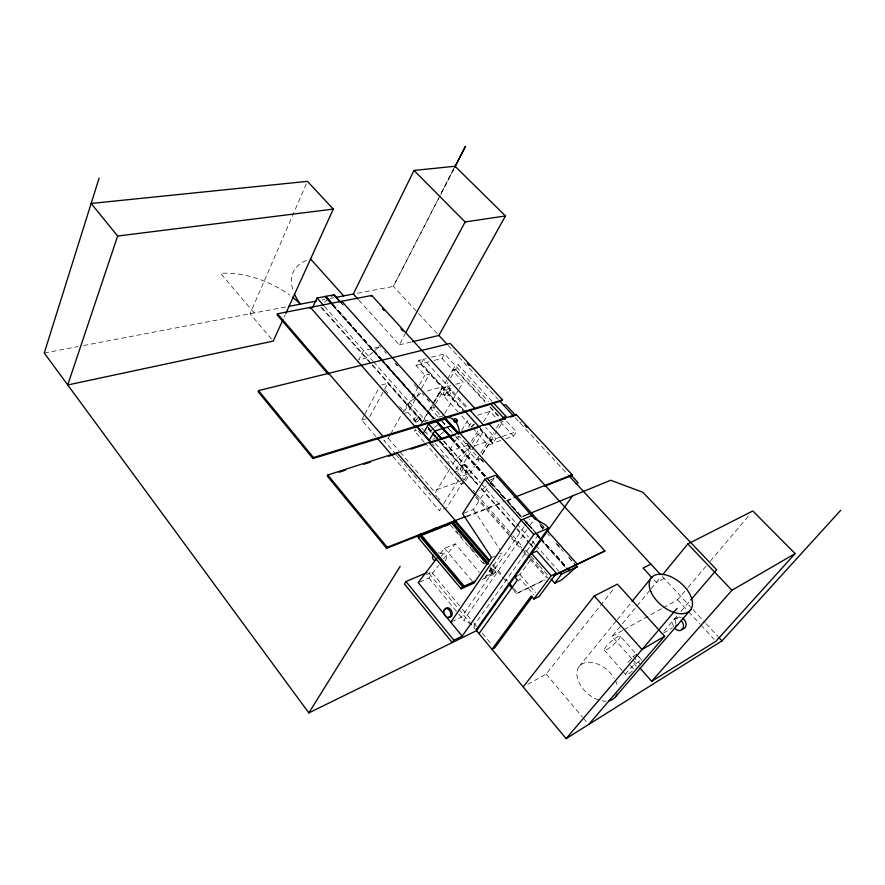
<?xml version="1.0" encoding="UTF-8"?>
<svg xmlns="http://www.w3.org/2000/svg" width="885" height="885" viewBox="0 0 885 885"><rect width="100%" height="100%" fill="white"/><g stroke="black" fill="none" stroke-linecap="round" stroke-linejoin="round"><path stroke-width="0.66" stroke-dasharray="4.42 3.32" d="M306.321 183.87L250.068 313.744L273.233 341.09M284.096 317.206L285.247 314.695M438.783 197.897L393.394 286.386L353.314 294.041M453.773 168.681L440.664 194.246L454.027 168.449M440.177 195.496L393.394 286.386L417.532 312.427M440.807 194.269L454.082 168.471M371.545 348.933L363.547 350.471L358.668 359.952L365.947 358.193L373.912 351.489A9.182 4.126 -41.7 0 1 380.273 346.643L371.545 348.933L379.776 358.193M358.834 300.137L399.29 344.862L405.153 333.91M375.992 436.659L361.711 419.988L364.277 415.209M364.919 414.003L379.709 386.491M369.753 416.669L383.946 390.462M384.588 389.267L387.818 383.316L422.2 422.245M421.503 388.371L429.634 373.979L424.877 375.24L416.038 365.472L418.826 360.438L426.227 358.558M416.038 365.472L420.817 364.244L423.605 359.221L468.077 408.107M390.053 434.977L387.608 439.336L383.924 440.476L395.451 453.894M390.727 433.783L401.524 414.556M402.199 413.361L407.443 404.025L421.702 392.575M404.578 411.326L418.782 386.07M419.468 384.864L424.877 375.24M403.228 413.738L407.952 412.355L420.829 389.566M434.192 360.383L442.046 358.359L444.58 353.911L488.454 401.513M424.313 442.301L414.457 431.05L415.696 428.904M420.74 424.634L432.289 404.655M432.975 403.471L442.666 386.712L423.019 392.21M422.676 421.99L442.345 387.995L450.775 385.628M437.92 416.636L430.575 408.405L432.632 404.854M433.318 403.671L447.002 379.997M447.688 378.813L452.489 370.527L455.41 369.742L485.245 402.177M442.046 358.359L452.766 370.041L455.344 365.594L458.275 364.808L491.994 401.336M435.542 404.002L447.876 382.74M450.609 378.017L455.41 369.742M452.766 370.041L455.698 369.255L458.275 364.808M444.735 413.406L458.386 390.252M459.061 389.101L463.165 382.154L452.489 370.527M436.316 438.108L439.524 435.254M439.801 441.383L448.817 451.582L458.021 436.438M461.561 430.608L469.349 417.797M449.834 469.028L434.535 493.863L437.124 496.872M452.644 464.459L456.007 458.983L470.366 447.323M471.473 441.283L478.597 429.778M483.575 421.725L489.98 411.37L496.419 418.362M455.886 469.791L471.605 444.447M472.313 443.285L478.033 434.07L482.712 432.544L459.116 470.455L454.459 472.092M392.94 456.45L439.347 510.623L443.02 504.76M443.75 503.587L459.171 478.984M455.985 436.781L476.484 459.835L480.057 454.16M480.776 453.031L493.653 432.588M496.507 428.041L500.091 422.366M463.519 481.031L446.604 507.879L439.347 510.623M464.249 479.869L467.933 474.028L461.848 476.207M482.303 454.171L502.968 421.437L501.043 422.056M465.576 480.798L479.36 458.972M482.259 454.37L491.197 440.221L480.201 428.108M472.568 428.019L488.066 445.177L492.735 443.595L495.865 438.65L485.677 427.455M505.833 438.761L513.51 436.161L516.342 431.769L504.926 419.379M489.173 480.411L497.226 477.148M426.625 574.531L429.092 573.48L430.663 571.057L461.483 608.15M463.784 513.256L473.42 509.506L488.255 486.673M488.996 485.533L494.184 477.546M484.615 578.325L502.182 552.893L499.804 553.933M523.986 526.929L461.362 617.199L450.764 622.21M524.761 525.801L529.462 519.03M482.236 579.398L492.735 574.675L494.129 572.65L489.704 567.484M489.98 570.194L493.509 574.321L495.7 571.953L491.275 566.798M493.509 574.321L495.7 571.953M471.683 624.511L463.828 620.175L526.697 529.993M529.838 525.48L534.562 518.721M538.279 534.839L473.929 625.75L475.975 628.217M542.251 529.23L543.844 526.984M517.924 575.493L520.004 574.531L531.973 557.793M518.433 581.003L520.037 578.768L533.832 594.698M512.99 589.377L516.574 593.547L545.99 578.945M440.409 553.667L444.513 548.302L455.288 543.877L479.283 572.064M419.413 582.098L428.915 578.005L438.805 565.205M443.75 558.811L455.288 543.877M527.781 684.337L546.156 674.06L613.98 588.47M579.166 666.46L616.458 620.628M617.321 619.566L631.204 602.519M631.857 658.849L612.022 636.392L650.364 589.642M651.238 588.58L660.829 576.887M663.274 607.774L677.578 599.787L687.313 588.293M688.198 587.253L706.783 565.305M710.323 561.123L750.148 514.096M627.941 662.611L633.229 656.382L636.68 654.358M663.96 631.215L677.357 615.584M680.919 611.413L689.857 600.992M490.334 482.756L490.522 482.546A9.746 3.164 -41.7 0 1 495.943 477.977M486.385 485.987L482.115 489.715L479.77 490.6M440.487 434.469L444.37 431.327M433.562 428.318L430.364 431.172L426.78 432.289M434.524 427.543L438.396 424.413M324.386 302.305L327.55 299.816M663.518 633.029L672.467 627.808M674.724 619.002L677.29 617.52M612.022 636.392L622.741 630.408M623.936 629.744L662.08 608.438M664.082 578.37L656.371 582.452L652.831 578.624M516.574 593.547L545.293 579.885M486.009 576.301L494.129 572.65M491.474 557.55L495.047 556.001M466.66 516.121L505.39 500.943M506.408 500.545L513.09 497.923M466.251 517.006L502.193 502.901M507.05 500.987L513.742 498.366M464.127 483.099L461.041 484.217L425.209 443.319M462.446 480.433L433.562 490.876L399.732 451.604M465.034 473.287A4.248 3.02 70.5 0 0 465.444 466.428A4.248 3.02 70.5 0 0 460.477 468.099A4.248 3.02 70.5 0 0 465.034 473.287L466.672 472.701A4.237 3.02 70.5 0 0 467.07 465.864A4.237 3.02 70.5 0 0 462.114 467.534A4.237 3.02 70.5 0 0 466.672 472.701M476.484 459.835L479.349 458.839L459.171 436.272M462.247 465.267L463.884 464.691M500.722 440.498L493.045 443.097L480.135 428.86M474.426 445.863L500.987 436.936M502.26 436.504L516.342 431.769M448.817 451.582L468.054 445.155M519.628 422.565L521.674 421.891M455.83 436.836L457.744 438.739M432.743 439.248L435.121 438.484M477.701 415.187L489.98 411.37M414.457 431.05L416.547 430.409M423.97 421.603L443.363 415.718M430.575 408.405L433.484 407.542L441.737 416.78M361.711 419.988L367.872 418.218M455.731 384.245L463.165 382.154M381.601 384.964L387.818 383.316M428.948 361.722L421.094 363.735L463.53 410.54M431.471 357.23L444.58 353.911M399.29 344.862L411.171 342.041M44.25 353.026L78.101 346.566M83.522 345.537L285.888 306.907M322.04 300.004L324.751 299.495M330.16 298.455L334.22 297.681M438.329 552.782L444.547 553.8M418.461 313.423L438.883 335.459M448.264 345.581L497.99 399.212M515.181 417.764L568.015 474.758M662.312 576.478L692.103 608.603M693.043 609.621L705.19 622.719M706.119 623.726L718.266 636.824M677.578 599.787L687.866 610.915M688.795 611.933L700.024 624.069M700.953 625.075L714.04 639.236M455.698 369.255L486.484 402.697M490.213 406.757L502.337 419.933M489.914 407.244L500.169 418.395M500.39 421.88L513.51 436.161M449.746 389.135A4.148 1.648 -42.2 0 1 445.631 394.4A4.148 1.648 -42.2 0 1 444.325 391.767A4.148 1.648 -42.2 0 1 449.746 389.135L451.25 390.783A4.159 1.637 -42.2 0 1 447.113 396.049A4.159 1.637 -42.2 0 1 445.83 393.416A4.159 1.637 -42.2 0 1 451.25 390.783M447.058 386.679L466.583 408.151M418.826 360.438L463.729 409.932M420.817 364.244L463.054 410.839M480.046 429.59L492.735 443.595M443.396 394.411L444.889 396.06M439.768 391.723L457.987 411.89M461.638 415.928L471.65 427.012M541.343 524.075L545.027 528.179M539.761 523.986L544.363 529.119M341.367 303.024L343.203 305.071M395.562 363.58L397.398 365.627M427.278 398.98L429.114 401.038M341.311 303.135L343.148 305.192M378.968 345.216L380.804 347.274M384.477 351.378L386.314 353.425M395.495 363.691L397.332 365.748M414.324 384.698L418.008 388.814M422.123 393.46L423.959 395.518M427.212 399.091L429.479 401.668M433.152 405.772L434.989 407.83M466.782 443.374L470.466 447.478M480.588 458.751L483.343 461.881M543.136 528.699L539.452 524.595L543.058 528.821M556.93 544.12L560.614 548.235M568.889 557.495L574.409 563.656M466.716 443.485L472.236 449.657M480.511 458.906L484.195 463.021M547.66 533.954L549.496 536.011M555.935 543.213L563.291 551.432M568.812 557.605L574.332 563.767M441.98 421.083L448.109 427.953M448.983 428.937L452.611 433.097M441.825 421.138L446.206 426.039M447.08 427.024L452.335 432.909M333.026 304.573L381.402 358.923M382.187 359.764L434.391 418.494L381.944 359.83M451.759 437.92L486.584 477.07M332.959 304.705L381.203 358.867M451.328 437.677L486.462 477.115M487.049 477.812L521.885 516.984M525.513 521.022L540.204 537.56M541.089 538.523L566.754 567.396M332.771 304.628L380.959 358.923M381.324 359.277L434.048 418.583M451.084 437.765L486.219 477.203M486.805 477.9L522.526 518.035M523.444 519.075L540.082 537.615M540.846 538.622L566.643 567.451M332.572 304.783L380.041 358.126M383.57 362.042L433.927 418.616M451.007 437.887L486.097 477.247M486.728 478.022L522.438 518.167M523.356 519.196L535.259 532.571M536.177 533.6L540.027 537.803M540.757 538.744L566.577 567.639M380.694 359.221L433.772 418.87L332.45 305.037M450.885 437.931L485.688 477.037M490.268 482.192L504.915 498.653M508.587 502.78L522.316 518.212M523.234 519.241L531.476 528.511M537.892 535.713L539.717 537.77M540.635 538.799L566.278 567.617M450.731 438.186L485.522 477.292M490.102 482.436L492.845 485.522M500.169 493.764L503.842 497.879M511.165 506.109L517.57 513.311M525.812 522.581L530.392 527.726M536.797 534.927L539.551 538.014M540.458 539.042L566.101 567.871M332.129 304.971L381.601 360.571M382.519 361.6L433.816 419.269M450.786 438.551L484.737 476.716M490.246 482.911L493.918 487.038M537.04 535.513L540.713 539.64M541.631 540.669L565.482 567.495M638.362 656.239L641.702 660.011M620.319 636.204A10.653 1.958 -41.5 0 1 608.792 648.34A10.653 1.958 -41.5 0 1 607.685 644.8A10.653 1.958 -41.5 0 1 620.319 636.204L635.651 653.484M636.547 654.502L641.957 660.597M324.375 306.276L372.851 361.036M373.558 361.788L425.906 420.961M443.673 440.973L480.09 482.115M443.783 441.361L480.267 482.568M481.174 483.597L515.833 522.747M516.751 523.776L528.599 537.173M532.25 541.288L534.982 544.386M535.901 545.414L558.701 571.168M633.229 656.382L639.932 663.96M407.443 404.025L422.731 421.326M428.13 427.433L431.725 431.504M432.621 432.522L437.124 437.61M440.719 441.681L456.007 458.983M321.985 307.681L371.7 363.89M372.618 364.93L422.953 421.891M427.92 427.566L431.183 431.216M434.845 435.365L439.425 440.542M440.343 441.571L477.778 484.195M481.44 488.343L516.198 527.681M517.117 528.721L529.009 542.184M529.927 543.213L533.578 547.361M428.086 428.119L433.495 434.236M434.391 435.254L438.905 440.365M632.753 659.867L637.266 664.978M320.835 307.161L371.036 364M371.943 365.029L422.654 422.399M428.152 428.617L433.639 434.823M434.546 435.862L438.208 440M439.126 441.04L477.546 484.537M428.495 429.369L431.183 432.422M432.079 433.44L436.582 438.529M437.478 439.546L477.457 484.692M481.119 488.83L515.855 528.179M516.774 529.208L528.666 542.671M529.573 543.7L533.235 547.848M633.892 663.385L636.381 666.206M407.952 412.355L417.997 423.76M421.658 427.92L423.484 429.988M424.391 431.028L428.959 436.216M435.354 443.474L459.116 470.455M630.441 665.443L633.771 669.215M413.881 420.22L415.364 421.902M385.041 389.953L387.763 393.051M399.589 406.503L402.343 409.678M432.322 443.739L434.148 445.808M442.334 455.122L444.148 457.191M447.788 461.328L449.602 463.397M457.788 472.701L461.428 476.838M462.335 477.878L464.16 479.947M473.254 490.29L475.068 492.359M476.484 494.217L511.972 534.584M512.88 535.624L521.973 545.979M525.613 550.116L530.17 555.293M531.077 556.322L538.357 564.608M539.264 565.648L548.368 575.991M476.274 496.264L508.975 533.5M509.882 534.54L521.696 547.981M522.604 549.01L527.139 554.187M530.779 558.324L548.036 577.971M418.483 431.117L421.183 434.192M475.654 497.226L522.836 551.001M523.743 552.03L526.464 555.138M530.104 559.276L546.432 577.883M604.223 650.055L622.144 670.531M623.04 671.56L625.728 674.635M520.004 574.531L535.613 592.519M388.15 438.175L398.836 450.576M437.986 497.868L439.712 499.87M493.045 564.42L502.016 574.852M505.601 579.022L507.393 581.113M513.676 588.414L517.271 592.585M492.37 565.382L507.614 583.115M396.336 454.923L399.002 458.021M399.887 459.061L403.427 463.187M404.312 464.216L407.863 468.342M408.748 469.382L419.39 481.761M423.815 486.927L430.906 495.191M490.489 567.141L494.914 572.307M489.881 568.812L494.295 573.967M456.394 530.989L458.165 533.047M459.049 534.075L462.578 538.202M469.647 546.465L471.417 548.523M472.302 549.552L475.842 553.689M482.911 561.942L484.681 563.999M450.299 525.104L484.781 565.382M489.195 570.537L492.735 574.675M254.216 312.958L220.586 273.354A70.49 41.086 23.7 0 1 289.517 294.982M444.513 548.302L473.94 583.126M546.156 674.06L582.474 717.127M583.359 718.178L587.795 723.432M462.357 609.201L472.933 621.923M473.807 622.985L478.21 628.284M482.458 633.406L491.983 644.877M429.092 573.48L475.643 629.589M428.915 578.005L457.855 612.962M458.729 614.024L463.828 620.175M473.42 509.506L500.667 550.614M606.402 701.152A23.707 15.322 41.7 0 1 601.291 700.688M598.603 699.947A23.707 15.322 41.7 0 1 578.967 666.715A23.707 15.322 41.7 0 1 614.234 678.33M615.329 680.333A23.707 15.322 41.7 0 1 617.531 687.103M632.277 671.162A10.753 1.726 -41.5 0 1 625.706 674.425A10.753 1.726 -41.5 0 1 632.631 666.372A10.753 1.726 -41.5 0 1 641.559 660.354M441.571 556.211A4.027 2.589 -81 0 1 445.708 554.585A4.027 2.589 -81 0 1 445.122 560.924M474.36 424.435A4.215 1.549 -42.1 0 1 471.141 427.112M468.928 427.212A4.215 1.549 -42.1 0 1 472.313 422.433M292.658 289.174A65.07 35.765 26.5 0 1 308.168 259.759M470.92 427.112A4.215 1.538 -42.1 0 1 474.703 423.638M673.795 626.967A6.494 4.912 57 0 1 673.352 620.352A6.494 4.912 57 0 1 678.718 618.892M675.653 623.958A6.472 4.912 56.9 0 1 681.284 617.409M458.695 436.216A12.755 9.082 72.4 0 1 457.578 438.794M416.923 421.846A2.788 1.106 -41.4 0 0 419.645 418.351A2.788 1.106 -41.4 0 0 415.95 420.176A2.788 1.106 -41.4 0 0 416.923 421.846M415.441 420.165A2.788 1.106 -41.4 0 0 418.162 416.669A2.788 1.106 -41.4 0 0 414.468 418.483A2.788 1.106 -41.4 0 0 415.441 420.165"/><path stroke-width="1.33" d="M99.087 178.15L44.25 353.026L308.843 712.912L476.528 630.651L572.96 495.301M285.811 313.434L333.302 209.092L307.416 181.348L91.144 203.461L117.65 236.03L67.725 384.964L273.233 341.09L282.957 319.717M474.172 409.257L474.747 408.317L371.733 295.446L277.525 313.777L277.06 314.806L327.461 373.448M258.542 390.595L258.055 391.646L312.936 458.552L501.95 400.761L502.525 399.832L450.144 343.435L258.542 390.595L313.478 457.512L312.936 458.552M309.938 308.389L310.403 307.383L415.032 426.526L414.468 427.51M312.56 307.56L317.051 298.013L334.021 294.805L340.448 301.995M325.403 296.552L332.052 303.92M325.78 296.475L325.149 296.84L331.665 303.754M333.368 295.192A8.961 4.469 -41.7 0 1 333.966 294.926L334.021 294.805M341.289 302.261L341.776 301.276L445.609 417.2L445.044 418.162L458.22 432.887M335.57 297.426L353.314 294.041L413.992 170.451L455.023 166.247L505.49 215.94L438.883 335.459L412.487 341.732M328.213 374.333L328.722 373.326M371.246 296.409L371.733 295.446M544.54 486.274L571.5 475.688L572.13 474.769L516.143 414.501L327.826 475.002L327.273 476.03L386.557 548.302L455.775 521.121M405.806 332.694L465.112 221.958L505.49 215.94M382.353 437.334L382.906 436.338L277.525 313.777M396.469 453.762L397.033 452.766L489.449 560.238M423.196 433.407L428.65 424.059L445.089 419.114A9.492 3.606 -41.7 0 0 444.491 419.435M449.967 436.902L442.843 428.495L434.668 431.061L429.159 440.387L430.984 442.467M450.476 426.327A9.525 3.562 -41.7 0 1 451.073 426.006L443.131 428.506M386.557 548.302L387.165 547.284L465.599 516.541M458.917 433.661L459.492 432.699L540.425 523.046M487.912 424.324L488.498 423.384L604.92 550.957L554.043 575.737M308.843 712.912L400.197 566.3M461.14 588.89L462.534 586.843L419.578 535.646L420.419 535.314L463.353 586.467L461.14 588.89L418.284 537.726L420.508 534.109M426.957 572.628L405.983 581.545L404.423 583.989L452.213 642.576L453.883 640.187L462.191 636.116L533.81 534.452L548.479 528.135L545.426 524.739L534.562 518.721L495.666 475.256L484.77 479.261L462.578 513.72L491.474 557.55L473.94 583.126L462.789 588.149L464.183 586.102L475.334 581.091M515.557 415.419L516.143 414.501M450.874 522.205L449.569 524.252L444.513 526.243M454.702 521.542L455.332 520.568M450.764 622.21L521.055 520.092L531.808 515.645M548.479 528.135L476.661 629.047L478.21 628.284M479.006 633.638L517.437 579.974L514.804 576.931L516.884 575.969M532.206 596.921L494.582 648.008L492.016 649.325L531.243 595.948L533.92 599.034L539.076 596.512L556.322 573.248L536.764 551.101L531.542 553.435L551.156 575.704L556.322 573.248M533.92 599.034L551.156 575.704M551.101 579.1L554.74 583.237L561.433 574.254L577.175 566.743L575.339 564.685M567.197 568.646L569.32 570.725L567.65 568.358M576.511 565.039L577.208 564.11L546.864 530.237M554.74 583.237L561.577 579.941L570.272 572.44A10.133 2.423 -41.7 0 1 577.086 566.854L577.175 566.743M437.124 557.948L418.218 582.607L462.191 636.116M523.19 686.904L594.311 595.959L617.42 584.144L664.602 636.271L588.68 724.483M632.067 601.446L651.15 578.005M662.566 574.763L687.844 543.943L752.803 510.966L795.139 553.601L715.91 641.26L651.692 681.306L639.977 668.042M476.528 630.651L566.101 738.643L677.091 608.382M690.742 599.953L716.64 569.741L642.886 492.325L610.672 480.245L522.947 516.32M615.706 696.583L690.831 609.544M651.692 681.306L731.917 590.284L795.139 553.601M566.101 738.643L722.005 640.862L840.75 510.236M664.602 636.271L642.034 649.524L594.311 595.959M675.819 625.85L678.065 624.544M650.873 564.132L643.107 568.082L651.946 577.662M554.22 575.04L604.92 550.957M462.534 586.843L463.353 586.467M576.201 483.586L578.193 482.79L570.925 474.957M420.475 535.691L441.98 527.239M418.284 537.726L419.114 537.394M433.163 529.141L436.958 527.659M514.096 497.525L572.13 474.769M339.01 472.258L345.526 470.156M363.768 464.293L370.284 462.191M388.537 456.317L395.053 454.215M410.695 449.182L425.254 444.491M429.756 443.042L455.609 434.723M460.587 433.119L480.223 426.802M485.456 425.11L505.092 418.793M510.324 417.112L514.251 415.85M503.167 417.477L506.054 416.547L492.934 402.354M503.62 405.286L505.667 404.655L515.446 415.187M313.478 457.512L502.525 399.832M288.521 306.409L316.631 301.044M117.65 236.03L333.302 209.092M413.992 170.451L465.112 221.958M687.844 543.943L731.917 590.284M467.368 363.503L469.238 365.516M524.882 425.464L526.741 427.477M438.883 335.459L447.323 344.564M499.859 401.237L513.4 415.839M568.922 475.732L660.553 574.575M719.206 637.842L722.005 640.862M490.29 403.505L504.926 419.379M382.375 308.611L384.234 310.646M400.916 328.943L402.775 330.979M469.924 410.142L483.818 425.419M464.636 410.95L479.294 427.101M353.314 294.041L357.916 299.119M310.558 259.017L343.69 295.878M444.314 417.134L458.375 432.842M444.746 418.328L457.656 432.92M333.966 294.926L340.393 302.106M444.701 418.638L457.589 433.086M451.073 426.006L458.43 434.236M575.25 564.796L577.086 566.854M332.174 303.655L325.713 296.375L332.041 303.677M436.194 420.441L449.978 435.951M435.951 420.508L450.465 436.736M435.874 420.64L450.332 436.781M567.407 568.469L569.387 570.537M435.752 420.674L450.399 437.135M567.318 568.59L569.32 570.725M438.352 424.015L441.095 427.101M484.77 479.261L533.81 534.452M317.051 298.013L323.456 305.236M427.278 422.466L441.847 438.916M434.668 431.061L441.969 439.303M559.608 572.197L561.433 574.254M416.868 426.15L430.508 441.67M415.928 425.773L430.53 442.378M429.048 442.478L475.367 495.235M528.057 555.216L529.872 557.284M509.196 583.193L512.78 587.375M453.828 520.524L488.785 561.212M508.51 584.155L512.094 588.326M488.608 563.701L453.197 522.438L452.401 522.747L487.834 564.044M487.049 564.387L451.615 523.057L421.249 534.982L464.183 586.102M377.773 438.739L392.055 455.41M418.472 535.303L419.213 536.188M327.826 475.002L387.165 547.284M405.983 581.545L453.883 640.187M456.361 420.652A1.836 1.073 30.9 0 1 456.162 422.322A1.836 1.073 30.9 0 1 453.74 421.183A1.836 1.073 30.9 0 1 454.359 419.711M292.426 297.172A70.49 41.086 23.7 0 1 300.402 304.141A65.07 35.765 26.5 0 1 294.462 294.074M616.967 694.161A23.707 15.322 41.7 0 1 608.736 700.876M435.796 559.984A4.005 2.589 -80.9 0 1 433.03 559.11A4.005 2.589 -80.9 0 1 432.876 554.773M681.339 620.761A6.494 4.912 57 0 1 682.412 629.29A6.494 4.912 57 0 1 674.801 628.317M682.667 618.172A6.472 4.912 56.9 0 1 686.03 625.253A6.472 4.912 56.9 0 1 681.384 629.058M445.432 609.289A4.856 3.241 65.8 0 1 449.591 608.493A4.856 3.241 65.8 0 1 452.202 614.157A4.856 3.241 65.8 0 1 448.949 616.911M331.554 296.209A8.961 4.469 -41.7 0 1 332.152 295.822M445.487 417.886A12.755 9.082 72.4 0 1 454.27 420.342M455.653 421.88A12.755 9.082 72.4 0 1 459.193 433.196M465.466 146.357L454.724 167.243L465.466 146.357M454.27 420.054A1.836 1.073 30.9 0 0 457.158 421.127A1.836 1.073 30.9 0 0 455.808 418.848A1.836 1.073 30.9 0 0 454.27 420.054M650.796 591.479A25.355 14.713 39.7 0 0 687.966 612.166A25.355 14.713 39.7 0 0 673.817 578.204A25.355 14.713 39.7 0 0 650.796 591.479M443.805 610.871A4.856 3.241 65.8 0 0 448.518 617.642A4.856 3.241 65.8 0 0 449.624 610.528A4.856 3.241 65.8 0 0 443.805 610.871"/></g></svg>
